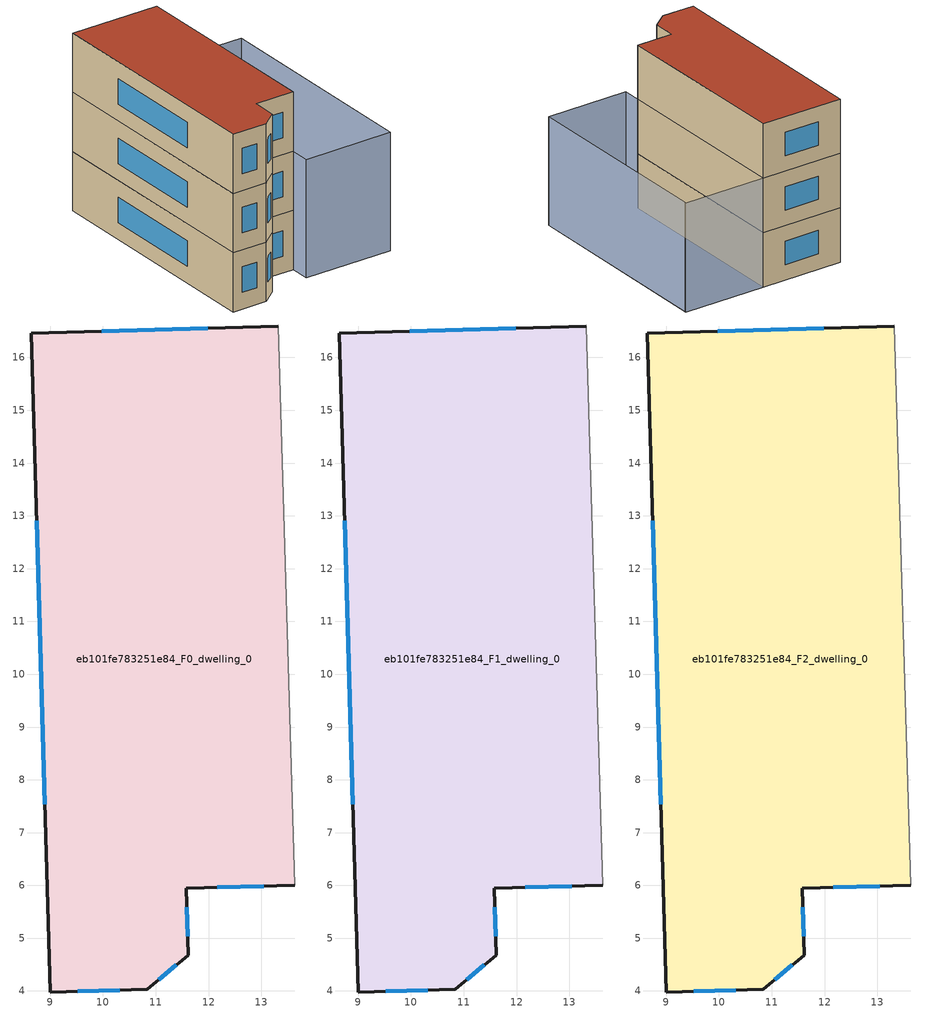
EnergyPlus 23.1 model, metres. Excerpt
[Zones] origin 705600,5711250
eb101fe783251e84_F0_dwelling_0
 floor ground (EU_floor_Construction): 13.32,16.59 13.63,6.01 11.58,5.95 11.61,4.68 10.84,4.03 9,3.98 8.64,16.46 z0
 wall outside (EU_wall_Construction): 13.32,16.59 8.64,16.46 9,3.98 10.84,4.03 11.61,4.68 11.58,5.95 13.63,6.01 z0:3
 wall adiabatic (EU_wall_Construction): 13.63,6.01 13.32,16.59 z0:3
 window (EU_Window_Construction): 9.53,4 10.31,4.02 / 8.75,12.91 8.9,7.54 / 11.99,16.56 9.98,16.5 / 12.16,5.96 13.05,5.99 / 11.6,5.04 11.59,5.58 / 11.06,4.22 11.39,4.49 z0.85:2.15
eb101fe783251e84_F1_dwelling_0
 floor to eb101fe783251e84_F0_dwelling_0 (EU_floor_Construction): 13.32,16.59 13.63,6.01 11.58,5.95 11.61,4.68 10.84,4.03 9,3.98 8.64,16.46 z3
 wall outside (EU_wall_Construction): 13.32,16.59 8.64,16.46 9,3.98 10.84,4.03 11.61,4.68 11.58,5.95 13.63,6.01 z3:6
 wall adiabatic (EU_wall_Construction): 13.63,6.01 13.32,16.59 z3:6
 window (EU_Window_Construction): 9.53,4 10.31,4.02 / 8.75,12.91 8.9,7.54 / 11.99,16.56 9.98,16.5 / 12.16,5.96 13.05,5.99 / 11.6,5.04 11.59,5.58 / 11.06,4.22 11.39,4.49 z3.85:5.15
eb101fe783251e84_F2_dwelling_0
 floor to eb101fe783251e84_F1_dwelling_0 (EU_floor_Construction): 13.32,16.59 13.63,6.01 11.58,5.95 11.61,4.68 10.84,4.03 9,3.98 8.64,16.46 z6
 wall outside (EU_wall_Construction): 13.32,16.59 8.64,16.46 9,3.98 10.84,4.03 11.61,4.68 11.58,5.95 13.63,6.01 z6:9
 wall adiabatic (EU_wall_Construction): 13.63,6.01 13.32,16.59 z6:9
 window (EU_Window_Construction): 9.53,4 10.31,4.02 / 8.75,12.91 8.9,7.54 / 11.99,16.56 9.98,16.5 / 12.16,5.96 13.05,5.99 / 11.6,5.04 11.59,5.58 / 11.06,4.22 11.39,4.49 z6.85:8.15
 roof outside (EU_roof_Construction): 13.63,6.01 13.32,16.59 8.64,16.46 9,3.98 10.84,4.03 11.61,4.68 11.58,5.95 z9
shading: 18.33,5.13 18,16.63 / 18,16.73 18.33,5.11 / 18.33,5.11 13.65,4.98 / 13.65,4.98 13.32,16.6 / 13.32,16.6 18,16.73 z0:6
[Building]
EU S2 Campaign: North Axis=0; Terrain=City; Solar Distribution=FullExterior
[Site:Location]
London: Latitude=51.5; Longitude=-0.5; Time Zone=0; Elevation=25
[SizingPeriod:WeatherFileDays]
AnnualSizingPeriod: Begin Month=1; Begin Day of Month=1; End Month=12; End Day of Month=31; Day of Week for Start Day=Monday; Use Weather File Daylight Saving Period=No; Use Weather File Rain and Snow Indicators=No
[MATERIAL]
EU_InternalMass_Material: Roughness=MediumRough; Thickness=0.1; Conductivity=1; Density=1800; Specific Heat=900; Thermal Absorptance=0.9; Solar Absorptance=0.7; Visible Absorptance=0.7
[MATERIAL:NOMASS] Roughness=MediumRough; Thermal Absorptance=0.9; Solar Absorptance=0.7; Visible Absorptance=0.7
Name | Thermal Resistance
EU_wall_NoMass | 0.71061
EU_roof_NoMass | 2.41608
EU_floor_NoMass | 1.75078
[WINDOWMATERIAL:SIMPLEGLAZINGSYSTEM]
EU_Window_SimpleGlazing: UFactor=2.64892; Solar Heat Gain Coefficient=0.76; Visible Transmittance=0.76
[CONSTRUCTION]
EU_wall_Construction: EU_wall_NoMass
EU_roof_Construction: EU_roof_NoMass
EU_floor_Construction: EU_floor_NoMass
EU_Window_Construction: EU_Window_SimpleGlazing
EU_InternalMass_Construction: EU_InternalMass_Material
[ZONE] Type=1; Multiplier=1; Ceiling Height=autocalculate; Volume=163.014; Floor Area=autocalculate; Part of Total Floor Area=Yes
eb101fe783251e84_F0_dwelling_0; eb101fe783251e84_F1_dwelling_0; eb101fe783251e84_F2_dwelling_0
[INTERNALMASS] Construction=EU_InternalMass_Construction; Surface Area=54.3383
Name | Zone or ZoneList
eb101fe783251e84_F0_dwelling_0_EU_InternalMass | eb101fe783251e84_F0_dwelling_0
eb101fe783251e84_F1_dwelling_0_EU_InternalMass | eb101fe783251e84_F1_dwelling_0
eb101fe783251e84_F2_dwelling_0_EU_InternalMass | eb101fe783251e84_F2_dwelling_0
[OTHEREQUIPMENT] Fuel Type=Electricity; Design Level Calculation Method=Watts/Area; Power per Zone Floor Area=1; Fraction Latent=0; Fraction Radiant=0; Fraction Lost=0; Carbon Dioxide Generation Rate=0; EndUse Subcategory=EU_Step8_InternalGains
Name | Zone or ZoneList or Space or SpaceList | Schedule
EU_Step8_InternalGain_eb101fe783251e84_F0_dwelling_0_f000 | eb101fe783251e84_F0_dwelling_0 | EU_Step8_GainSchedule_eb101fe783251e84_F0_dwelling_0_f000
EU_Step8_InternalGain_eb101fe783251e84_F1_dwelling_0_f000 | eb101fe783251e84_F1_dwelling_0 | EU_Step8_GainSchedule_eb101fe783251e84_F1_dwelling_0_f000
EU_Step8_InternalGain_eb101fe783251e84_F2_dwelling_0_f000 | eb101fe783251e84_F2_dwelling_0 | EU_Step8_GainSchedule_eb101fe783251e84_F2_dwelling_0_f000
[ZONEVENTILATION:DESIGNFLOWRATE] Schedule=EU_AlwaysOn; Design Flow Rate Calculation Method=AirChanges/Hour; Air Changes per Hour=0.496673; Ventilation Type=Natural; Fan Pressure Rise=0; Fan Total Efficiency=1; Constant Term Coefficient=1; Temperature Term Coefficient=0; Velocity Term Coefficient=0; Velocity Squared Term Coefficient=0; Minimum Indoor Temperature=-100; Maximum Indoor Temperature=100; Delta Temperature=-100; Minimum Outdoor Temperature=-100; Maximum Outdoor Temperature=100; Maximum Wind Speed=40
Name | Zone or ZoneList or Space or SpaceList
EU_ConstantAir_eb101fe783251e84_F0_dwelling_0 | eb101fe783251e84_F0_dwelling_0
EU_ConstantAir_eb101fe783251e84_F1_dwelling_0 | eb101fe783251e84_F1_dwelling_0
EU_ConstantAir_eb101fe783251e84_F2_dwelling_0 | eb101fe783251e84_F2_dwelling_0
[HVACTEMPLATE:THERMOSTAT] Constant Heating Setpoint=20; Constant Cooling Setpoint=50
EU_HeatOnly_eb101fe783251e84_F0_dwelling_0; EU_HeatOnly_eb101fe783251e84_F1_dwelling_0; EU_HeatOnly_eb101fe783251e84_F2_dwelling_0
[HVACTEMPLATE:ZONE:IDEALLOADSAIRSYSTEM] System Availability Schedule=EU_AlwaysOn; Maximum Heating Supply Air Temperature=50; Minimum Cooling Supply Air Temperature=13; Maximum Heating Supply Air Humidity Ratio=0.0156; Minimum Cooling Supply Air Humidity Ratio=0.0077; Heating Limit=NoLimit; Cooling Limit=NoLimit; Heating Availability Schedule=EU_AlwaysOn; Cooling Availability Schedule=EU_CoolingOff; Dehumidification Control Type=ConstantSensibleHeatRatio; Cooling Sensible Heat Ratio=0.7; Dehumidification Setpoint=60; Humidification Control Type=None; Humidification Setpoint=30; Outdoor Air Method=None; Outdoor Air Flow Rate per Person=0.00944; Outdoor Air Flow Rate per Zone Floor Area=0; Outdoor Air Flow Rate per Zone=0; Demand Controlled Ventilation Type=None; Outdoor Air Economizer Type=NoEconomizer; Heat Recovery Type=None; Sensible Heat Recovery Effectiveness=0.7; Latent Heat Recovery Effectiveness=0.65
Name | Template Thermostat
eb101fe783251e84_F0_dwelling_0 | EU_HeatOnly_eb101fe783251e84_F0_dwelling_0
eb101fe783251e84_F1_dwelling_0 | EU_HeatOnly_eb101fe783251e84_F1_dwelling_0
eb101fe783251e84_F2_dwelling_0 | EU_HeatOnly_eb101fe783251e84_F2_dwelling_0
[SIZING:ZONE] Zone Cooling Design Supply Air Temperature Input Method=SupplyAirTemperature; Zone Cooling Design Supply Air Temperature=13; Zone Heating Design Supply Air Temperature Input Method=SupplyAirTemperature; Zone Heating Design Supply Air Temperature=50; Zone Cooling Design Supply Air Humidity Ratio=0.008; Zone Heating Design Supply Air Humidity Ratio=0.008; Cooling Design Air Flow Method=DesignDay; Cooling Design Air Flow Rate=0; Cooling Minimum Air Flow per Zone Floor Area=0.000762; Cooling Minimum Air Flow=0; Cooling Minimum Air Flow Fraction=0.2; Heating Design Air Flow Method=DesignDay; Heating Design Air Flow Rate=0; Heating Maximum Air Flow per Zone Floor Area=0.002032; Heating Maximum Air Flow=0.141576; Heating Maximum Air Flow Fraction=0.3; Account for Dedicated Outdoor Air System=No; Dedicated Outdoor Air System Control Strategy=NeutralSupplyAir; Dedicated Outdoor Air Low Setpoint Temperature for Design=autosize; Dedicated Outdoor Air High Setpoint Temperature for Design=autosize; Zone Load Sizing Method=Sensible Load Only No Latent Load; Zone Latent Cooling Design Supply Air Humidity Ratio Input Method=HumidityRatioDifference; Zone Cooling Design Supply Air Humidity Ratio Difference=0.005; Zone Latent Heating Design Supply Air Humidity Ratio Input Method=HumidityRatioDifference; Zone Humidification Design Supply Air Humidity Ratio Difference=0.005
eb101fe783251e84_F0_dwelling_0; eb101fe783251e84_F1_dwelling_0; eb101fe783251e84_F2_dwelling_0
[SCHEDULE:CONSTANT]
Name | Hourly Value
EU_AlwaysOn | 1
EU_CoolingOff | 0
[SCHEDULE:FILE] Column Number=1; Rows to Skip at Top=0; Number of Hours of Data=8760; Column Separator=Comma; Interpolate to Timestep=No; Minutes per Item=60; Adjust Schedule for Daylight Savings=Yes
Name | File
EU_Step8_GainSchedule_eb101fe783251e84_F0_dwelling_0_f000 | ../../schedules/eb101fe783251e84/eb101fe783251e84_F0_dwelling_0_f000_gain.csv
EU_Step8_GainSchedule_eb101fe783251e84_F1_dwelling_0_f000 | ../../schedules/eb101fe783251e84/eb101fe783251e84_F1_dwelling_0_f000_gain.csv
EU_Step8_GainSchedule_eb101fe783251e84_F2_dwelling_0_f000 | ../../schedules/eb101fe783251e84/eb101fe783251e84_F2_dwelling_0_f000_gain.csv
